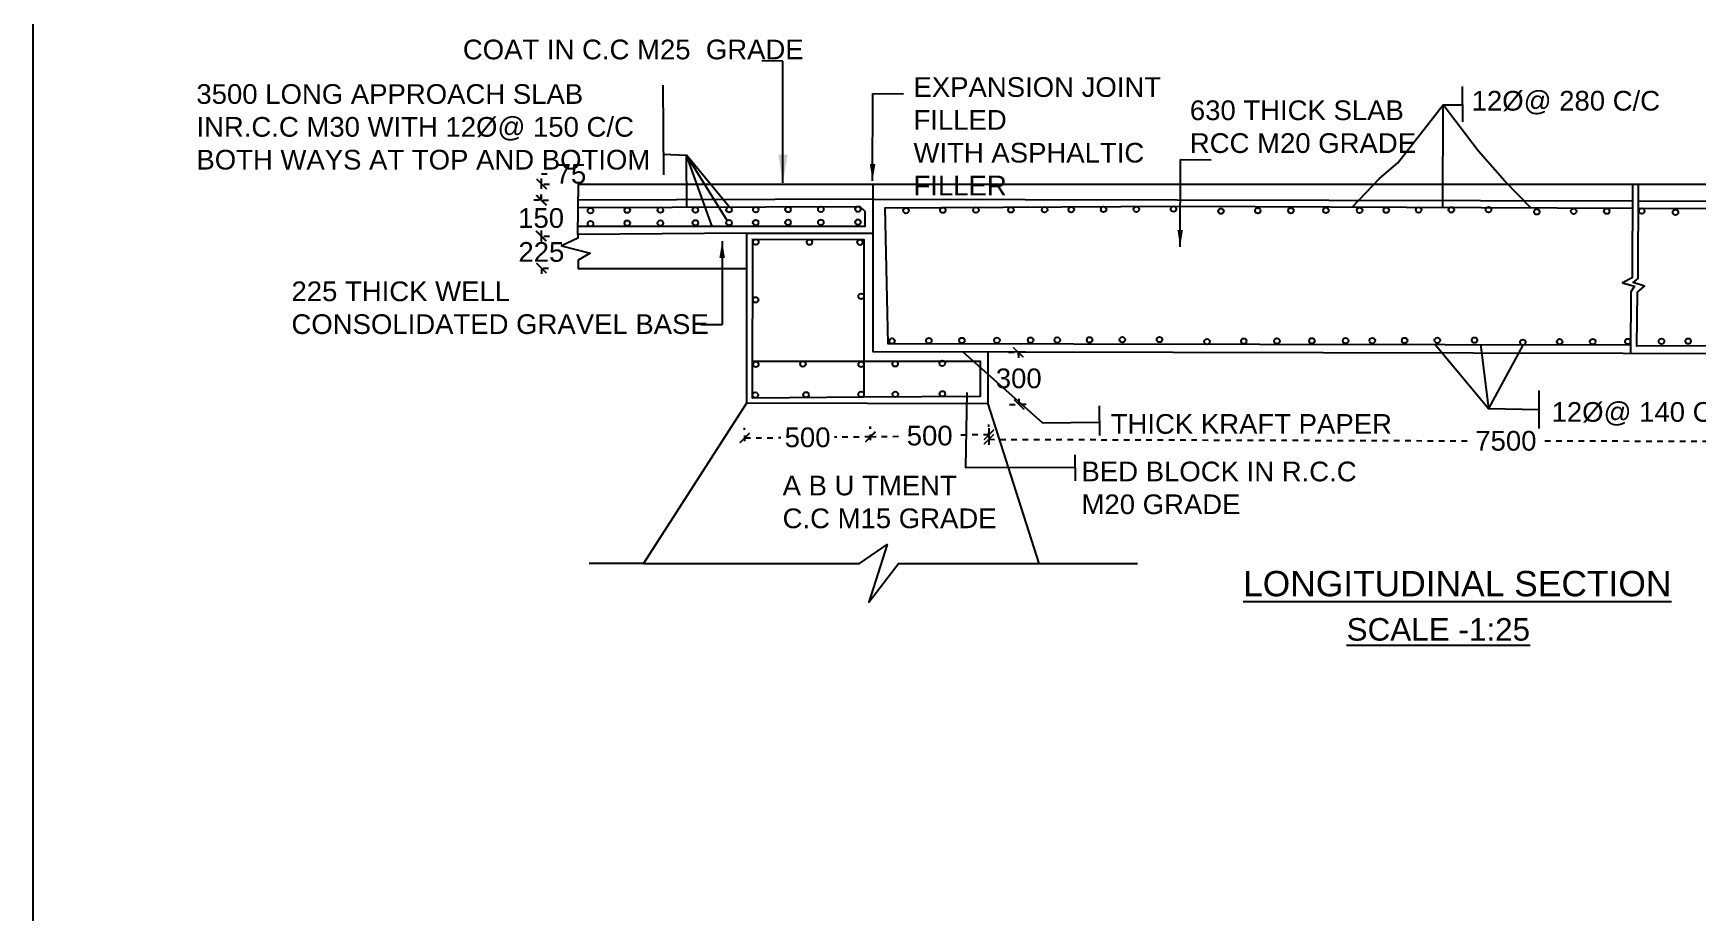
# Model space of a CAD drawing. Header units: inches. Extents: x 19489.8 to 19579.2, y 19557.9 to 19618.1.
# Drawn here: x 19489.77 to 19519.33, y 19575.3 to 19590.91 of the extents above; entities that cross this region are included whole.
import ezdxf

# ---------------------------------------------------------------- set-up
doc = ezdxf.new("R2010")
doc.units = ezdxf.units.IN
doc.header["$MEASUREMENT"] = 0
doc.linetypes.add('DASHDOT', pattern=[1, 0.5, -0.25, 0, -0.25])
for name, color, linetype in [('DIMENSION', 255, 'Continuous'), ('DRAWING', 7, 'Continuous'), ('TEXT', 255, 'Continuous')]:
    doc.layers.add(name, color=color, linetype=linetype)
doc.styles.get("Standard").update_dxf_attribs({"font": 'arial.ttf'})
doc.styles.add('TIMES NEW ROMAN', font='times.ttf')
doc.dimstyles.new('dig', dxfattribs={"dimtxt": 0.1875, "dimasz": 0.18, "dimexe": 0.18, "dimexo": 0.0625, "dimgap": 0.09, "dimtad": 0, "dimtih": 1, "dimtoh": 1, "dimdec": 4, "dimzin": 0, "dimdsep": 46, "dimtxsty": 'Standard', "dimblk": 'ARCHTICK', "dimcen": 0.09, "dimadec": 0, "dimazin": 0, "dimtfac": 1, "dimtdec": 4, "dimtofl": 0, "dimtmove": 0, "dimatfit": 3, "dimldrblk": 'ARCHTICK', "dimfxl": 1, "dimtolj": 1, "dimtzin": 0, "dimarcsym": 0})
doc.dimstyles.new('ISO-25', dxfattribs={"dimtxt": 0.636364, "dimasz": 1, "dimexe": 1.25, "dimexo": 0.625, "dimtad": 0, "dimtih": 1, "dimtoh": 1, "dimlfac": 100, "dimtxsty": 'TIMES NEW ROMAN', "dimcen": 2.5, "dimadec": 0, "dimazin": 0, "dimtfac": 1, "dimtmove": 0, "dimatfit": 3, "dimfxl": 1, "dimarcsym": 0})

# ---------------------------------------------------------------- blocks, each defined once
blk = doc.blocks.new('_ArchTick')
at = {"color": 0, "linetype": 'ByBlock', "const_width": 0.15}
blk.add_lwpolyline([(-0.5, -0.5), (0.5, 0.5)], dxfattribs=at)
blk = doc.blocks.new('*D40')
at = {"layer": 'Defpoints', "color": 0, "linetype": 'DASHDOT', "ltscale": 0.02, "transparency": 16777216}
for p in [(19504.646, 19583.74), (19502.413, 19583.604), (19504.647, 19583.621)]:
    blk.add_point(p, dxfattribs=at)
at = {"layer": 'DIMENSION', "color": 0, "linetype": 'DASHDOT', "lineweight": -2, "ltscale": 0.02, "transparency": 16777216}
for p, q in [((19502.412, 19583.666), (19502.41, 19583.903)), ((19502.412, 19583.723), (19503.053, 19583.728)), ((19504.646, 19583.74), (19504.005, 19583.735)), ((19504.647, 19583.684), (19504.645, 19583.92))]:
    blk.add_line(p, q, dxfattribs=at)
at = {"layer": 'DIMENSION', "color": 0, "linetype": 'DASHDOT', "lineweight": -2, "ltscale": 0.02, "transparency": 16777216, "xscale": 0.18, "yscale": 0.18, "zscale": 0.18}
for p, rotation in [((19502.412, 19583.723), 180.4378776719042), ((19504.646, 19583.74), 0.4378776719042503)]:
    blk.add_blockref('_ArchTick', p, dxfattribs=dict(at, rotation=rotation))
at = {"layer": 'DIMENSION', "color": 0, "linetype": 'DASHDOT', "ltscale": 0.02, "transparency": 16777216, "insert": (19503.529, 19583.731), "char_height": 0.35, "attachment_point": 5}
blk.add_mtext('\\A1;500', dxfattribs=at)
blk = doc.blocks.new('*D41')
at = {"layer": 'Defpoints', "color": 0, "linetype": 'DASHDOT', "ltscale": 0.02, "transparency": 16777216}
for p in [(19506.754, 19583.78), (19506.756, 19583.657), (19504.647, 19583.621)]:
    blk.add_point(p, dxfattribs=at)
at = {"layer": 'DIMENSION', "color": 0, "linetype": 'DASHDOT', "lineweight": -2, "ltscale": 0.02, "transparency": 16777216}
for p, q in [((19506.755, 19583.719), (19506.751, 19583.96)), ((19504.646, 19583.684), (19504.642, 19583.924)), ((19504.645, 19583.744), (19505.223, 19583.754)), ((19506.754, 19583.78), (19506.175, 19583.77))]:
    blk.add_line(p, q, dxfattribs=at)
at = {"layer": 'DIMENSION', "color": 0, "linetype": 'DASHDOT', "lineweight": -2, "ltscale": 0.02, "transparency": 16777216, "xscale": 0.18, "yscale": 0.18, "zscale": 0.18}
for p, rotation in [((19504.645, 19583.744), 180.9722907382506), ((19506.754, 19583.78), 0.9722907382505948)]:
    blk.add_blockref('_ArchTick', p, dxfattribs=dict(at, rotation=rotation))
at = {"layer": 'DIMENSION', "color": 0, "linetype": 'DASHDOT', "ltscale": 0.02, "transparency": 16777216, "insert": (19505.699, 19583.762), "char_height": 0.35, "attachment_point": 5}
blk.add_mtext('\\A1;500', dxfattribs=at)
blk = doc.blocks.new('*D42')
at = {"layer": 'Defpoints', "color": 0, "linetype": 'DASHDOT', "ltscale": 0.02, "transparency": 16777216}
for p in [(19506.751, 19583.96), (19525.133, 19583.901), (19525.133, 19583.639)]:
    blk.add_point(p, dxfattribs=at)
at = {"layer": 'DIMENSION', "color": 0, "linetype": 'DASHDOT', "lineweight": -2, "ltscale": 0.02, "transparency": 16777216}
for p, q in [((19506.75, 19583.897), (19506.749, 19583.518)), ((19506.75, 19583.698), (19515.331, 19583.671)), ((19525.133, 19583.639), (19516.552, 19583.667)), ((19525.133, 19583.839), (19525.132, 19583.459))]:
    blk.add_line(p, q, dxfattribs=at)
at = {"layer": 'DIMENSION', "color": 0, "linetype": 'DASHDOT', "lineweight": -2, "ltscale": 0.02, "transparency": 16777216, "xscale": 0.18, "yscale": 0.18, "zscale": 0.18}
for p, rotation in [((19506.75, 19583.698), 179.8174387591915), ((19525.133, 19583.639), 359.8174387591915)]:
    blk.add_blockref('_ArchTick', p, dxfattribs=dict(at, rotation=rotation))
at = {"layer": 'DIMENSION', "color": 0, "linetype": 'DASHDOT', "ltscale": 0.02, "transparency": 16777216, "insert": (19515.941, 19583.669), "char_height": 0.35, "attachment_point": 5}
blk.add_mtext('\\A1;7500', dxfattribs=at)
blk = doc.blocks.new('*D45')
at = {"layer": 'Defpoints', "color": 0, "linetype": 'DASHDOT', "ltscale": 0.02, "transparency": 16777216}
for p in [(19507.463, 19585.247), (19507.29, 19584.315), (19507.48, 19584.318)]:
    blk.add_point(p, dxfattribs=at)
at = {"layer": 'DIMENSION', "color": 0, "linetype": 'DASHDOT', "lineweight": -2, "ltscale": 0.02, "transparency": 16777216}
for p, q in [((19507.401, 19585.246), (19507.094, 19585.241)), ((19507.274, 19585.244), (19507.277, 19585.048)), ((19507.417, 19584.317), (19507.11, 19584.312)), ((19507.29, 19584.315), (19507.287, 19584.511))]:
    blk.add_line(p, q, dxfattribs=at)
at = {"layer": 'DIMENSION', "color": 0, "linetype": 'DASHDOT', "lineweight": -2, "ltscale": 0.02, "transparency": 16777216, "xscale": 0.18, "yscale": 0.18, "zscale": 0.18}
for p, rotation in [((19507.274, 19585.244), 91.01865286835621), ((19507.29, 19584.315), 271.0186528683562)]:
    blk.add_blockref('_ArchTick', p, dxfattribs=dict(at, rotation=rotation))
at = {"layer": 'DIMENSION', "color": 0, "linetype": 'DASHDOT', "ltscale": 0.02, "transparency": 16777216, "insert": (19507.282, 19584.779), "char_height": 0.35, "attachment_point": 5}
blk.add_mtext('\\A1;300', dxfattribs=at)
blk = doc.blocks.new('*D60')
at = {"layer": 'Defpoints', "color": 0, "linetype": 'DASHDOT', "ltscale": 0.02, "transparency": 16777216}
for p in [(19498.778, 19588.235), (19498.802, 19588.235), (19498.764, 19587.947)]:
    blk.add_point(p, dxfattribs=at)
at = {"layer": 'DIMENSION', "color": 0, "linetype": 'DASHDOT', "lineweight": -2, "ltscale": 0.02, "transparency": 16777216}
for p, q in [((19498.802, 19588.235), (19498.802, 19588.415)), ((19498.802, 19588.415), (19498.982, 19588.415)), ((19498.802, 19587.947), (19498.802, 19588.235)), ((19498.841, 19588.235), (19498.982, 19588.235)), ((19498.826, 19587.947), (19498.982, 19587.947))]:
    blk.add_line(p, q, dxfattribs=at)
at = {"layer": 'DIMENSION', "color": 0, "linetype": 'DASHDOT', "lineweight": -2, "ltscale": 0.02, "transparency": 16777216, "xscale": 0.18, "yscale": 0.18, "zscale": 0.18}
for p, rotation in [((19498.802, 19588.235), 90), ((19498.802, 19587.947), 270)]:
    blk.add_blockref('_ArchTick', p, dxfattribs=dict(at, rotation=rotation))
at = {"layer": 'DIMENSION', "color": 0, "linetype": 'DASHDOT', "ltscale": 0.02, "transparency": 16777216, "insert": (19499.323, 19588.415), "char_height": 0.35, "attachment_point": 5}
blk.add_mtext('\\A1;75', dxfattribs=at)
blk = doc.blocks.new('*D61')
at = {"layer": 'Defpoints', "color": 0, "linetype": 'DASHDOT', "ltscale": 0.02, "transparency": 16777216}
for p in [(19498.826, 19587.947), (19498.778, 19587.311), (19498.792, 19587.311)]:
    blk.add_point(p, dxfattribs=at)
at = {"layer": 'DIMENSION', "color": 0, "linetype": 'DASHDOT', "lineweight": -2, "ltscale": 0.02, "transparency": 16777216}
for p, q in [((19498.792, 19587.947), (19498.792, 19588.127)), ((19498.764, 19587.947), (19498.612, 19587.947)), ((19498.792, 19587.311), (19498.792, 19587.131)), ((19498.841, 19587.311), (19498.972, 19587.311))]:
    blk.add_line(p, q, dxfattribs=at)
at = {"layer": 'DIMENSION', "color": 0, "linetype": 'DASHDOT', "lineweight": -2, "ltscale": 0.02, "transparency": 16777216, "xscale": 0.18, "yscale": 0.18, "zscale": 0.18}
for p, rotation in [((19498.792, 19587.947), 270), ((19498.792, 19587.311), 90)]:
    blk.add_blockref('_ArchTick', p, dxfattribs=dict(at, rotation=rotation))
at = {"layer": 'DIMENSION', "color": 0, "linetype": 'DASHDOT', "ltscale": 0.02, "transparency": 16777216, "insert": (19498.792, 19587.629), "char_height": 0.35, "attachment_point": 5}
blk.add_mtext('\\A1;150', dxfattribs=at)
blk = doc.blocks.new('*D62')
at = {"layer": 'Defpoints', "color": 0, "linetype": 'DASHDOT', "ltscale": 0.02, "transparency": 16777216}
for p in [(19498.778, 19587.311), (19498.764, 19586.741), (19498.797, 19586.741)]:
    blk.add_point(p, dxfattribs=at)
at = {"layer": 'DIMENSION', "color": 0, "linetype": 'DASHDOT', "lineweight": -2, "ltscale": 0.02, "transparency": 16777216}
for p, q in [((19498.797, 19587.311), (19498.797, 19587.491)), ((19498.841, 19587.311), (19498.977, 19587.311)), ((19498.797, 19586.741), (19498.797, 19586.561)), ((19498.826, 19586.741), (19498.977, 19586.741))]:
    blk.add_line(p, q, dxfattribs=at)
at = {"layer": 'DIMENSION', "color": 0, "linetype": 'DASHDOT', "lineweight": -2, "ltscale": 0.02, "transparency": 16777216, "xscale": 0.18, "yscale": 0.18, "zscale": 0.18}
for p, rotation in [((19498.797, 19587.311), 270), ((19498.797, 19586.741), 90)]:
    blk.add_blockref('_ArchTick', p, dxfattribs=dict(at, rotation=rotation))
at = {"layer": 'DIMENSION', "color": 0, "linetype": 'DASHDOT', "ltscale": 0.02, "transparency": 16777216, "insert": (19498.797, 19587.026), "char_height": 0.35, "attachment_point": 5}
blk.add_mtext('\\A1;225', dxfattribs=at)

msp = doc.modelspace()

# ---------------------------------------------------------------- linework, layer by layer
at = {"layer": 'DRAWING'}
msp.add_lwpolyline([(19489.76551, 19618.1268), (19579.17082, 19618.1268), (19579.17082, 19557.87913), (19489.76551, 19557.87913)], close=True, dxfattribs=at)
for points in [[(19500.9536, 19589.99169), (19500.96764, 19588.39691)], [(19515.16679, 19589.97107), (19515.17016, 19589.33873)], [(19513.21371, 19587.82756), (19513.69326, 19588.33131), (19514.02308, 19588.60896), (19514.82816, 19589.64196)], [(19514.82053, 19587.82083), (19514.82816, 19589.64196), (19515.16853, 19589.64496)], [(19516.3866, 19587.81427), (19515.92159, 19588.28442), (19515.44587, 19588.82429), (19514.82816, 19589.64196)], [(19500.96437, 19588.7681), (19500.96437, 19588.7681), (19501.37863, 19588.75111)], [(19501.38286, 19587.82392), (19501.37863, 19588.75111)], [(19501.83384, 19587.48057), (19501.37863, 19588.75111)], [(19502.09832, 19587.5883), (19501.37863, 19588.75111)], [(19502.13318, 19587.82735), (19501.37863, 19588.75111)], [(19502.4442, 19587.36449), (19499.44702, 19587.34041), (19499.45495, 19588.23422), (19534.05573, 19588.23422), (19534.05573, 19586.58503), (19533.5699, 19586.32393), (19534.42639, 19586.43197), (19534.0297, 19586.14386), (19534.0297, 19585.1895), (19504.69386, 19585.2535), (19504.69386, 19588.23422)], [(19518.19447, 19588.23422), (19518.18748, 19586.56719), (19518.0161, 19586.47687), (19518.22557, 19586.41744), (19518.1613, 19586.31998), (19518.15891, 19585.22413)], [(19527.15413, 19587.76346), (19527.15496, 19585.3778), (19518.27113, 19585.35267), (19518.28113, 19586.31089), (19518.4057, 19586.41814), (19518.2038, 19586.48678), (19518.29402, 19586.55541), (19518.29792, 19588.23422)], [(19499.45124, 19587.81511), (19504.456, 19587.83795), (19504.54587, 19587.75211), (19504.54587, 19587.47896), (19499.44828, 19587.48198)], [(19504.69386, 19587.9677), (19499.45243, 19587.94965)], [(19504.69386, 19587.9677), (19518.19322, 19587.93632)], [(19518.15923, 19585.37048), (19504.96245, 19585.39473), (19504.9055, 19587.80959), (19510.14567, 19587.84042), (19518.19268, 19587.8067)], [(19518.29692, 19587.80646), (19527.15413, 19587.76346)], [(19518.29723, 19587.93608), (19534.05573, 19587.89944)], [(19499.44702, 19587.34041), (19499.44662, 19587.27355), (19499.15192, 19587.13485), (19499.66679, 19587.00631), (19499.45152, 19586.88273), (19499.44852, 19586.73282), (19502.44391, 19586.73144)], [(19502.4442, 19587.36449), (19502.44282, 19584.33985), (19500.61164, 19581.49046)], [(19502.4442, 19587.36449), (19504.69386, 19587.36449)], [(19502.53856, 19587.25411), (19504.52991, 19587.24948), (19504.52991, 19584.44515), (19502.54814, 19584.42995), (19502.55472, 19587.25408)], [(19506.28706, 19585.25003), (19507.70343, 19583.99069), (19508.71359, 19584.00523)], [(19506.73595, 19584.32898), (19506.73796, 19585.24904)], [(19514.69039, 19585.37685), (19515.63137, 19584.24752)], [(19515.48753, 19585.39069), (19515.63137, 19584.24752), (19516.52438, 19584.22657)], [(19516.24267, 19585.374), (19515.63137, 19584.24752)], [(19502.54968, 19585.08833), (19506.59754, 19585.08833), (19506.59754, 19584.45659), (19504.52991, 19584.44515)], [(19516.52438, 19584.56473), (19516.52438, 19583.8884)], [(19507.64666, 19581.49046), (19506.73595, 19584.32898), (19502.44282, 19584.33985)], [(19506.35813, 19584.52763), (19506.33436, 19583.19846), (19508.28118, 19583.20527)], [(19508.71154, 19584.29046), (19508.7153, 19583.76872)], [(19508.27951, 19583.42072), (19508.2831, 19582.95749)], [(19500.61164, 19581.49046), (19504.44972, 19581.49046), (19504.94603, 19581.82914), (19504.61516, 19580.80484), (19505.14455, 19581.49046), (19509.392, 19581.49046)], [(19500.61164, 19581.49046), (19499.64385, 19581.49046)]]:
    msp.add_lwpolyline(points, dxfattribs=at)
for centre in [(19499.66999, 19587.76142), (19500.32401, 19587.76982), (19500.91273, 19587.77251), (19501.53498, 19587.77535), (19502.13363, 19587.77808), (19502.60801, 19587.78025), (19503.18208, 19587.78287), (19503.7647, 19587.78553), (19504.42477, 19587.78854), (19505.27811, 19587.76252), (19505.93213, 19587.77092), (19506.52085, 19587.77361), (19507.1431, 19587.77645), (19507.74175, 19587.77918), (19508.21612, 19587.78135), (19508.7902, 19587.78397), (19509.37281, 19587.78663), (19510.03289, 19587.78964), (19510.87692, 19587.75223), (19511.53094, 19587.76063), (19512.11966, 19587.76332), (19512.74191, 19587.76616), (19513.34056, 19587.76889), (19513.81494, 19587.77106), (19514.38901, 19587.77368), (19514.97163, 19587.77634), (19515.6317, 19587.77935), (19517.14552, 19587.75031), (19517.73424, 19587.753), (19518.35648, 19587.75584), (19499.66986, 19587.53112), (19500.32388, 19587.53952), (19500.9126, 19587.54221), (19501.53484, 19587.54505), (19502.13349, 19587.54778), (19502.60787, 19587.54995), (19503.18195, 19587.55257), (19503.76456, 19587.55523), (19504.42463, 19587.55824), (19516.4915, 19587.74191), (19518.95513, 19587.73332), (19502.60921, 19587.20585), (19503.56194, 19587.20246), (19504.46057, 19587.20037), (19502.60467, 19586.17724), (19504.48064, 19586.23807), (19505.02929, 19585.44388), (19505.68331, 19585.45228), (19506.27203, 19585.45497), (19506.89427, 19585.45781), (19507.49292, 19585.46054), (19507.9673, 19585.46271), (19508.54138, 19585.46533), (19509.12399, 19585.46799), (19509.78406, 19585.471), (19510.6281, 19585.43359), (19511.28212, 19585.44199), (19511.87084, 19585.44468), (19512.49308, 19585.44752), (19513.09174, 19585.45025), (19513.56611, 19585.45242), (19514.14019, 19585.45504), (19514.7228, 19585.4577), (19515.38287, 19585.46071), (19516.24267, 19585.42327), (19516.89669, 19585.43167), (19517.48541, 19585.43436), (19518.10766, 19585.4372), (19518.70631, 19585.43993), (19519.18068, 19585.4421), (19502.60933, 19585.02895), (19503.44648, 19585.03832), (19504.48064, 19585.02895), (19505.08545, 19585.03939), (19505.92261, 19585.04876), (19504.48064, 19584.49788), (19505.08845, 19584.49751), (19505.92561, 19584.50688), (19502.60004, 19584.4854), (19503.50211, 19584.48964)]:
    msp.add_circle(centre, 0.04927, dxfattribs=at)

# ---------------------------------------------------------------- texts
at = {"layer": 'TEXT', "attachment_point": 1}
for s, insert, char_height, width in [('COAT IN C.C M25  GRADE', (19497.40148, 19590.80179), 0.35, 7.033516), ('3500 LONG APPROACH SLAB INR.C.C M30 WITH 12%%C@ 150 C/C\\PBOTH WAYS AT TOP AND BOTIOM^J\\P ', (19492.6653, 19590.00974), 0.35, 8.0461551), ('EXPANSION JOINT FILLED \\PWITH ASPHALTIC FILLER', (19505.41135, 19590.13373), 0.35, 5.1765234), ('12%%C@ 280 C/C ', (19515.33221, 19589.89042), 0.35, 5.1765234), ('630 THICK SLAB\\PRCC M20 GRADE', (19510.32353, 19589.72108), 0.35, 5.1765234), ('225 THICK WELL CONSOLIDATED GRAVEL BASE', (19494.35507, 19586.50349), 0.35, 7.7437823), ('12%%C@ 140 C/C ', (19516.75312, 19584.35933), 0.35, 5.1765234), ('THICK KRAFT PAPER ', (19508.91703, 19584.14616), 0.35, 5.1765234), ('BED BLOCK IN R.C.C M20 GRADE ', (19508.39815, 19583.30144), 0.35, 5.1765234), ('A B U TMENT  \\PC.C M15 GRADE', (19503.08508, 19583.05207), 0.35, 5.1765234), ('{\\LLONGITUDINAL SECTION}', (19511.26908, 19581.35841), 0.45, 11.3328227), ('{\\LSCALE -1:25}', (19513.11012, 19580.52034), 0.4, 11.2432954)]:
    msp.add_mtext(s, dxfattribs=dict(at, insert=insert, char_height=char_height, width=width))

# ---------------------------------------------------------------- dimensions: what is measured, and where the dimension line sits
at = {"layer": 'DIMENSION', "linetype": 'DASHDOT', "ltscale": 0.02}
for base, p1, p2, text, picture, middle in [((19498.80202, 19588.23515), (19498.76363, 19587.94728), (19498.77806, 19588.23515), '75', '*D60', (19499.32259, 19588.41515)), ((19498.79244, 19587.31101), (19498.82613, 19587.94728), (19498.77806, 19587.31101), '150', '*D61', (19498.79244, 19587.62915)), ((19498.79723, 19586.7412), (19498.77806, 19587.31101), (19498.76367, 19586.7412), '225', '*D62', (19498.79723, 19587.02611))]:
    dim = msp.add_linear_dim(base=base, p1=p1, p2=p2, angle=90, text=text, dimstyle='dig', override={"dimtxt": 0.35}, dxfattribs=at)
    dim.commit()
    dim.dimension.update_dxf_attribs({"geometry": picture, "text_midpoint": middle})
for p1, p2, distance, text, picture, middle in [((19507.46314, 19585.24746), (19507.47966, 19584.3181), -0.18956, '300', '*D45', (19507.28187, 19584.77941)), ((19502.41262, 19583.60399), (19504.64713, 19583.62107), 0.11889, '500', '*D40', (19503.52896, 19583.73141)), ((19504.64713, 19583.62107), (19506.75584, 19583.65686), 0.12277, '500', '*D41', (19505.6994, 19583.76172)), ((19506.7507, 19583.95958), (19525.1335, 19583.90101), -0.26161, '7500', '*D42', (19515.94126, 19583.66869))]:
    dim = msp.add_aligned_dim(p1=p1, p2=p2, distance=distance, text=text, dimstyle='dig', override={"dimtxt": 0.35}, dxfattribs=at)
    dim.commit()
    dim.dimension.update_dxf_attribs({"geometry": picture, "text_midpoint": middle})

# ---------------------------------------------------------------- leaders
at = {"layer": 'DIMENSION', "ltscale": 0.02}
for points, override in [([(19503.09123, 19588.25437), (19503.0912, 19590.41592), (19502.71333, 19590.42308)], {"dimasz": 0.5, "dimgap": 0.625, "dimtad": 0}), ([(19504.68323, 19588.29146), (19504.68949, 19589.84334), (19505.23338, 19589.83638)], {"dimasz": 0.3, "dimgap": 0.625, "dimtad": 0}), ([(19510.15076, 19587.12011), (19510.15701, 19588.67199), (19510.7009, 19588.66503)], {"dimasz": 0.3, "dimgap": 0.625, "dimtad": 0}), ([(19502.01077, 19587.21969), (19502.01079, 19585.73058), (19501.63117, 19585.73058)], {"dimasz": 0.3, "dimgap": 0.625, "dimtad": 0})]:
    msp.add_leader(points, dimstyle='ISO-25', override=override, dxfattribs=at)

doc.saveas('drawing.dxf')
